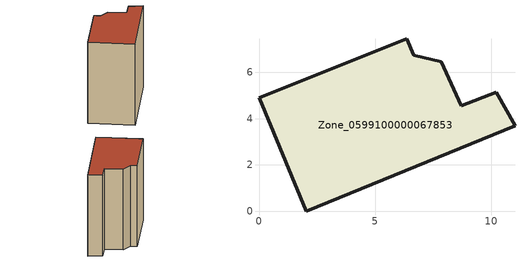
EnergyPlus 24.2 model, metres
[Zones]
Zone_0599100000067853
 floor ground (C_G): 2.04,0 0,4.89 6.35,7.44 6.66,6.73 7.84,6.44 8.7,4.56 10.22,5.14 11.02,3.68 z1.07
 wall outside (C_F): 8.7,4.56 7.84,6.44 6.66,6.73 6.35,7.44 0,4.89 2.04,0 11.02,3.68 10.22,5.14 8.7,4.56 z1.07:10.98
 roof outside (C_R): 11.02,3.68 10.22,5.14 8.7,4.56 7.84,6.44 6.66,6.73 6.35,7.44 0,4.89 2.04,0 z10.98
[BUILDING]
Pand.0599100000067853: North Axis=0; Terrain=City; Loads Convergence Tolerance Value=0.04; Temperature Convergence Tolerance Value=0.4; Solar Distribution=FullExterior; Maximum Number of Warmup Days=25; Minimum Number of Warmup Days=1
[Site:Location]
Rotterdam.The.Hague.AP_ZH_NLD Design_Conditions: Latitude=51.96; Longitude=4.45; Time Zone=1; Elevation=-4.5
[SITE:GROUNDTEMPERATURE:BUILDINGSURFACE]
18, 18, 18, 18, 18, 18, 18, 18, 18, 18, 18, 18
[MATERIAL] Thermal Absorptance=0.9; Solar Absorptance=0.7; Visible Absorptance=0.7
Name | Roughness | Thickness | Conductivity | Density | Specific Heat
G.TI.1946 | MediumSmooth | 0.15 | 1 | 540 | 1210
F.TI.1946 | Rough | 0.3 | 0.857143 | 1920 | 840
R.TI.1946 | MediumRough | 0.2 | 0.1 | 1500 | 1000
[CONSTRUCTION]
C_G: G.TI.1946
C_F: F.TI.1946
C_R: R.TI.1946
[ZONE]
Zone_0599100000067853: Type=1; Multiplier=1; Ceiling Height=Autocalculate; Volume=Autocalculate; Floor Area=autocalculate; Part of Total Floor Area=Yes
[ZONEINFILTRATION:DESIGNFLOWRATE]
Infil_Zone_0599100000067853: Zone or ZoneList or Space or SpaceList=Zone_0599100000067853; Schedule=AlwaysOn; Design Flow Rate Calculation Method=Flow/Area; Flow Rate per Floor Area=0.003; Constant Term Coefficient=1; Temperature Term Coefficient=0; Velocity Term Coefficient=0; Velocity Squared Term Coefficient=0
[HVACTEMPLATE:ZONE:IDEALLOADSAIRSYSTEM]
Zone_0599100000067853: Maximum Heating Supply Air Temperature=50; Minimum Cooling Supply Air Temperature=13; Maximum Heating Supply Air Humidity Ratio=0.0156; Minimum Cooling Supply Air Humidity Ratio=0.0077; Heating Limit=NoLimit; Cooling Limit=NoLimit; Dehumidification Control Type=ConstantSensibleHeatRatio; Cooling Sensible Heat Ratio=0.7; Dehumidification Setpoint=60; Humidification Control Type=None; Humidification Setpoint=30; Outdoor Air Method=None; Outdoor Air Flow Rate per Person=0.00944; Outdoor Air Flow Rate per Zone Floor Area=0; Outdoor Air Flow Rate per Zone=0; Demand Controlled Ventilation Type=None; Outdoor Air Economizer Type=NoEconomizer; Heat Recovery Type=None; Sensible Heat Recovery Effectiveness=0.7; Latent Heat Recovery Effectiveness=0.65
[ZONECONTROL:THERMOSTAT]
ThermostatControl_Zone_0599100000067853: Zone or ZoneList=Zone_0599100000067853; Control Type Schedule=DualSetpointControlType; Control 1=Thermostat_Zone_0599100000067853; Temperature Difference Between Cutout And Setpoint=0
[THERMOSTATSETPOINT:DUALSETPOINT]
Thermostat_Zone_0599100000067853: Heating Setpoint Temperature Schedule=HeatingSetpoint_Zone_0599100000067853; Cooling Setpoint Temperature Schedule=CoolingSetpoint_Zone_0599100000067853
[SCHEDULE:COMPACT]
HeatingSetpoint_Zone_0599100000067853: Through: 12/31, For: AllDays, Until: 24:00, 21
CoolingSetpoint_Zone_0599100000067853: Through: 12/31, For: AllDays, Until: 24:00, 24
DualSetpointControlType: Through: 12/31, For: AllDays, Until: 24:00, 4
AlwaysOn: Through: 12/31, For: AllDays, Until: 24:00, 1
